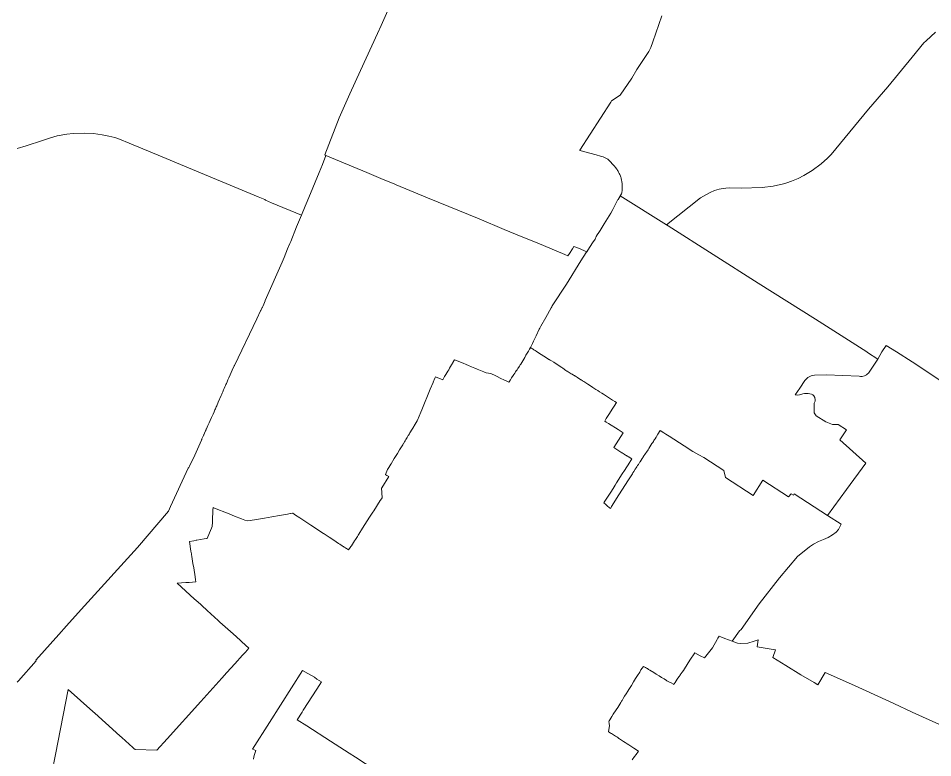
# Model space of a CAD drawing. Extents: x 268798 to 306779, y 5030079 to 5062843.
# Drawn here: x 290702 to 298202, y 5038492 to 5044559 of the extents above; entities that cross this region are included whole.
import ezdxf

# ---------------------------------------------------------------- set-up
doc = ezdxf.new("R2010")
doc.units = 0
doc.header["$MEASUREMENT"] = 0
doc.layers.add('1', color=7, linetype='Continuous', lineweight=0)

msp = doc.modelspace()

# ---------------------------------------------------------------- linework, layer by layer
at = {"layer": '1', "color": 4, "linetype": 'Continuous', "lineweight": 0}
for points in [[(293732.696, 5044621.967), (293677.081, 5044499.775), (293647.23, 5044433.711), (293508.86, 5044130.003), (293421.717, 5043940.219), (293332.714, 5043741.948), (293216.333, 5043438.439), (293225.211, 5043433.261), (293195.676, 5043360.131), (293168.908, 5043293.854), (293083.778, 5043087.366), (293062.566, 5043036.122), (293054.873, 5043017.537), (293024.288, 5042943.411), (292778.62, 5043045.752), (292728.119, 5043066.851), (292725.119, 5043072.451), (292668.819, 5043095.151), (292032.415, 5043359.243), (291881.214, 5043422.041), (291610.012, 5043533.437), (291530.911, 5043565.936), (291492.911, 5043580.336), (291444.411, 5043592.835), (291390.211, 5043602.534), (291318.01, 5043612.633), (291247.11, 5043615.732), (291150.61, 5043613.931), (291098.91, 5043607.83), (291021.11, 5043594.029), (290967.21, 5043578.228), (290899.11, 5043556.627), (290765.211, 5043512.825), (290693.611, 5043490.124)], [(295979.839, 5044579.525), (295906.734, 5044365.018), (295889.552, 5044319.972), (295872.357, 5044287.36), (295836.195, 5044230.421), (295775.485, 5044138.728), (295732.533, 5044068.5), (295638.71, 5043928.012), (295568.369, 5043881.658), (295560.815, 5043869.854), (295308.687, 5043475.852), (295307.332, 5043473.252), (295441.072, 5043437.765), (295475.952, 5043427.493), (295486.864, 5043423.877), (295497.614, 5043422.028), (295537.294, 5043403.66), (295554.258, 5043388.008), (295581.637, 5043356.314), (295582.916, 5043355.006), (295588.272, 5043349.322), (295593.454, 5043343.479), (295598.457, 5043337.483), (295603.277, 5043331.337), (295607.909, 5043325.049), (295612.348, 5043318.624), (295616.592, 5043312.068), (295617.369, 5043310.818), (295621.374, 5043304.114), (295625.175, 5043297.291), (295627.744, 5043292.385), (295631.188, 5043285.375), (295634.418, 5043278.265), (295637.432, 5043271.06), (295640.226, 5043263.767), (295642.8, 5043256.393), (295645.149, 5043248.945), (295647.272, 5043241.43), (295649.167, 5043233.853), (295650.199, 5043229.258), (295651.724, 5043221.599), (295653.018, 5043213.897), (295654.078, 5043206.159), (295654.904, 5043198.393), (295655.495, 5043190.606), (295655.607, 5043188.65), (295655.903, 5043180.846), (295655.963, 5043173.037), (295655.787, 5043165.229), (295655.376, 5043157.43), (295654.729, 5043149.647), (295653.847, 5043141.887), (295652.731, 5043134.157), (295650.753, 5043123.28), (295648.564, 5043119.281), (295639.106, 5043102.005), (295637.111, 5043098.36), (295622.437, 5043071.38), (295619.221, 5043072.929), (295576.844, 5042989.293), (295561.376, 5042960.597), (295547.697, 5042936.976), (295506.809, 5042871.538), (295473.96, 5042818.043), (295462.611, 5042801.105), (295450.575, 5042781.687), (295442.714, 5042768.452), (295431.849, 5042747.893), (295410.243, 5042716.138), (295372.346, 5042655.464), (295365.304, 5042644.19), (295295.691, 5042671.767), (295258.349, 5042685.737), (295246.788, 5042668.027), (295221.797, 5042629.747), (295209.672, 5042611.174), (295185.261, 5042621.269), (294956.596, 5042715.822), (294826.989, 5042769.415), (294687.149, 5042827.239), (294481.221, 5042912.391), (294058.711, 5043087.101), (293801.036, 5043193.65), (293784.135, 5043200.638), (293748.832, 5043215.237), (293676.325, 5043245.427), (293561.724, 5043293.145), (293225.211, 5043433.261), (293216.333, 5043438.439), (293216.333, 5043438.439), (293332.714, 5043741.948), (293421.717, 5043940.219), (293508.86, 5044130.003), (293647.23, 5044433.711), (293677.081, 5044499.775), (293732.696, 5044621.967)], [(298224.995, 5044446.206), (298147.1, 5044375.345), (298129.58, 5044356.545), (298032.393, 5044240.069), (297832.814, 5043996.691), (297676.287, 5043814.396), (297367.423, 5043441.486), (297338.965, 5043412.12), (297286.806, 5043365.047), (297212.759, 5043309.756), (297143.512, 5043268.502), (297097.978, 5043245.645), (297044.729, 5043222.645), (297006.38, 5043209.682), (296978.01, 5043201.551), (296893.963, 5043182.873), (296803.153, 5043169.74), (296630.712, 5043164.818), (296537.048, 5043167.378), (296505.897, 5043166.37), (296483.769, 5043163.361), (296450.601, 5043156.321), (296411.401, 5043145.265), (296375.226, 5043130.177), (296340.042, 5043111.088), (296297.94, 5043084.589), (296018.086, 5042864.57), (295639.106, 5043102.005), (295648.564, 5043119.281), (295650.753, 5043123.28), (295652.731, 5043134.157), (295653.847, 5043141.887), (295654.729, 5043149.647), (295655.376, 5043157.43), (295655.787, 5043165.229), (295655.963, 5043173.037), (295655.903, 5043180.846), (295655.607, 5043188.65), (295655.495, 5043190.606), (295654.904, 5043198.393), (295654.078, 5043206.159), (295653.018, 5043213.897), (295651.724, 5043221.599), (295650.199, 5043229.258), (295649.167, 5043233.853), (295647.272, 5043241.43), (295645.149, 5043248.945), (295642.8, 5043256.393), (295640.226, 5043263.767), (295637.432, 5043271.06), (295634.418, 5043278.265), (295631.188, 5043285.375), (295627.744, 5043292.385), (295625.175, 5043297.291), (295621.374, 5043304.114), (295617.369, 5043310.818), (295616.592, 5043312.068), (295612.348, 5043318.624), (295607.909, 5043325.049), (295603.277, 5043331.337), (295598.457, 5043337.483), (295593.454, 5043343.479), (295588.272, 5043349.322), (295582.916, 5043355.006), (295581.637, 5043356.314), (295554.258, 5043388.008), (295537.294, 5043403.66), (295497.614, 5043422.028), (295486.864, 5043423.877), (295475.952, 5043427.493), (295441.072, 5043437.765), (295307.332, 5043473.252), (295307.332, 5043473.252), (295308.687, 5043475.852), (295560.815, 5043869.854), (295568.369, 5043881.658), (295638.71, 5043928.012), (295732.533, 5044068.5), (295775.485, 5044138.728), (295836.195, 5044230.421), (295872.357, 5044287.36), (295889.552, 5044319.972), (295906.734, 5044365.018), (295979.839, 5044579.525)], [(290693.611, 5043490.124), (290765.211, 5043512.825), (290899.11, 5043556.627), (290967.21, 5043578.228), (291021.11, 5043594.029), (291098.91, 5043607.83), (291150.61, 5043613.931), (291247.11, 5043615.732), (291318.01, 5043612.633), (291390.211, 5043602.534), (291444.411, 5043592.835), (291492.911, 5043580.336), (291530.911, 5043565.936), (291610.012, 5043533.437), (291881.214, 5043422.041), (292032.415, 5043359.243), (292668.819, 5043095.151), (292725.119, 5043072.451), (292728.119, 5043066.851), (292778.62, 5043045.752), (293024.288, 5042943.411), (292984.6, 5042847.222), (292936.705, 5042728.701), (292928.965, 5042710.134), (292911.001, 5042667.043), (292881.167, 5042595.476), (292865.958, 5042558.992), (292726.511, 5042242.801), (292727.866, 5042242.156), (292726.688, 5042239.679), (292722.123, 5042228.375), (292710.714, 5042200.113), (292703.642, 5042189.841), (292702.056, 5042186.546), (292690.225, 5042161.988), (292688.74, 5042158.849), (292657.264, 5042093.549), (292474.066, 5041711.439), (292472.669, 5041708.255), (292456.232, 5041670.937), (292439.009, 5041632.76), (292428.857, 5041610.258), (292420.849, 5041591.802), (292414.505, 5041577.179), (292408.438, 5041563.194), (292404.677, 5041554.525), (292400.916, 5041545.856), (292396.306, 5041535.229), (292390.24, 5041521.248), (292386.196, 5041511.927), (292382.152, 5041502.606), (292378.107, 5041493.283), (292374.062, 5041483.96), (292370.019, 5041474.639), (292365.975, 5041465.319), (292342.02, 5041409.263), (292329.473, 5041380.645), (292325.808, 5041372.286), (292322.143, 5041363.927), (292318.479, 5041355.567), (292314.813, 5041347.208), (292311.149, 5041338.849), (292307.418, 5041329.344), (292298.833, 5041311.125), (292286.383, 5041283.284), (292275.807, 5041259.635), (292266.476, 5041238.769), (292257.207, 5041218.042), (292244.952, 5041190.637), (292244.757, 5041190.199), (292243.736, 5041187.917), (292241.226, 5041182.303), (292240.205, 5041180.021), (292239.185, 5041177.739), (292238.164, 5041175.457), (292237.144, 5041173.175), (292235.621, 5041169.771), (292223.18, 5041141.949), (292221.874, 5041139.027), (292220.629, 5041136.245), (292213.451, 5041120.192), (292208.499, 5041109.118), (292206.009, 5041103.55), (292204.765, 5041100.768), (292203.231, 5041097.338), (292148.787, 5040975.59), (292107.157, 5040883.982), (292099.584, 5040874.326), (292095.934, 5040866.816), (291951.155, 5040552.424), (291934.038, 5040513.893), (291678.174, 5040216.159), (291244.953, 5039737.143), (291218.779, 5039708.137), (291097.786, 5039573.842), (291033.717, 5039503.797), (290845.143, 5039291.298), (290849.311, 5039287.543), (290703.561, 5039122.434), (290693.941, 5039112.128)], [(290946.841, 5038211.34), (291006.647, 5038518.138), (291111.055, 5039053.043), (291313.713, 5038871.321), (291328.751, 5038857.824), (291416.629, 5038779.018), (291535.186, 5038672.705), (291550.228, 5038659.216), (291642.114, 5038576.324), (291650.774, 5038568.908), (291661.729, 5038559.101), (291836.999, 5038552.787), (291922.716, 5038647.738), (292199.772, 5038954.607), (292370.384, 5039143.578), (292413.162, 5039190.96), (292477.3, 5039262.048), (292541.224, 5039332.868), (292565.118, 5039359.335), (292593.302, 5039390.554), (292535.589, 5039442.831), (292520.744, 5039456.328), (292463.3, 5039507.75), (292355.619, 5039605.16), (292355.963, 5039605.618), (292340.781, 5039618.797), (292252.106, 5039700.295), (292240.188, 5039710.94), (292218.056, 5039730.654), (292195.467, 5039750.759), (292160.533, 5039781.333), (292145.395, 5039794.581), (292005.1, 5039923.292), (292075.69, 5039928.53), (292102.086, 5039930.489), (292158.994, 5039934.713), (292156.346, 5039952.191), (292152.764, 5039975.795), (292140.322, 5040051.448), (292134.535, 5040086.842), (292125.326, 5040143.826), (292122.88, 5040158.556), (292121.88, 5040164.579), (292118.137, 5040187.12), (292105.08, 5040266.976), (292140.703, 5040272.917), (292160.591, 5040276.234), (292165.833, 5040277.109), (292225.689, 5040287.092), (292245.575, 5040290.409), (292251.286, 5040291.361), (292270.843, 5040337.947), (292279.098, 5040357.613), (292286.884, 5040376.16), (292292.504, 5040389.548), (292292.633, 5040392.561), (292293.859, 5040422.338), (292295.167, 5040455.194), (292295.822, 5040471.622), (292296.648, 5040490.276), (292297.81, 5040511.48), (292297.913, 5040525.023), (292299.21, 5040543.96), (292305.566, 5040541.472), (292339.618, 5040528.129), (292396.371, 5040505.893), (292430.423, 5040492.55), (292475.913, 5040474.726), (292532.666, 5040452.489), (292559.652, 5040441.916), (292578.696, 5040434.454), (292604.709, 5040438.917), (292656.494, 5040447.802), (292720.175, 5040458.728), (292781.498, 5040469.25), (292845.178, 5040480.176), (292910.661, 5040491.411), (292930.755, 5040494.593), (292934.773, 5040495.476), (292951.892, 5040498.413), (292953.415, 5040498.481), (292976.738, 5040483.14), (293010.832, 5040460.714), (293067.656, 5040423.337), (293101.75, 5040400.911), (293205.533, 5040332.646), (293209.535, 5040330.292), (293251.047, 5040302.643), (293290.668, 5040276.118), (293328.688, 5040250.684), (293338.219, 5040244.375), (293359.279, 5040230.552), (293361.793, 5040228.912), (293368.003, 5040224.86), (293374.385, 5040220.697), (293380.766, 5040216.534), (293384.23, 5040214.273), (293387.289, 5040212.278), (293393.529, 5040208.208), (293411.207, 5040196.674), (293424.431, 5040217.158), (293429.87, 5040225.437), (293434.018, 5040232.009), (293450.546, 5040257.615), (293459.628, 5040271.294), (293467.719, 5040283.481), (293484.164, 5040308.25), (293489.844, 5040316.806), (293488.144, 5040317.49), (293493.677, 5040326.105), (293525.747, 5040376.042), (293582.878, 5040465.003), (293609.228, 5040506.034), (293616.712, 5040517.687), (293670.757, 5040601.842), (293680.814, 5040617.501), (293684.993, 5040624.869), (293681.28, 5040705.592), (293682.848, 5040705.664), (293740.056, 5040798.468), (293725.768, 5040807.228), (293715.016, 5040813.804), (293714.417, 5040817.257), (293725.22, 5040843.776), (293730.258, 5040856.857), (293740.495, 5040873.642), (293748.748, 5040887.175), (293757.001, 5040900.707), (293758.906, 5040903.83), (293784.871, 5040946.405), (293795.09, 5040962.621), (293810.906, 5040988.458), (293828.412, 5041017.056), (293843.458, 5041041.634), (293854.344, 5041058.907), (293862.501, 5041072.025), (293863.332, 5041073.361), (293870.347, 5041085.302), (293874.967, 5041093.164), (293881.208, 5041103.742), (293890.498, 5041119.497), (293899.773, 5041135.261), (293901.557, 5041138.293), (293909.348, 5041150.846), (293914.468, 5041159.096), (293919.01, 5041166.379), (293927.07, 5041179.571), (293937.346, 5041196.433), (293955.705, 5041228.612), (293973.947, 5041256.409), (293976.549, 5041260.674), (294003.779, 5041326.785), (294011.439, 5041345.384), (294081.183, 5041514.715), (294104.398, 5041571.082), (294105.792, 5041574.466), (294119.083, 5041606.736), (294123.726, 5041618.008), (294182.629, 5041593.742), (294198.451, 5041620.186), (294208.59, 5041637.105), (294215.857, 5041649.274), (294223.787, 5041662.527), (294231.71, 5041675.769), (294239.621, 5041688.99), (294247.912, 5041702.845), (294255.166, 5041714.968), (294268.141, 5041736.653), (294269.235, 5041738.482), (294269.573, 5041739.046), (294274.914, 5041747.972), (294275.261, 5041748.552), (294280.451, 5041757.226), (294302.317, 5041748.198), (294349.436, 5041728.747), (294374.598, 5041718.357), (294393.202, 5041710.708), (294419.784, 5041699.727), (294447.121, 5041688.433), (294465.712, 5041680.752), (294519.34, 5041658.597), (294537.931, 5041650.916), (294578.634, 5041645.304), (294584.148, 5041642.629), (294612.39, 5041628.925), (294630.64, 5041620.069), (294655.276, 5041607.594), (294660.752, 5041604.821), (294685.402, 5041592.339), (294704.271, 5041584.341), (294725.698, 5041573.944), (294729.193, 5041579.701), (294731.299, 5041582.807), (294733.193, 5041585.584), (294735.39, 5041588.842), (294737.448, 5041591.988), (294741.677, 5041598.452), (294747.906, 5041608.022), (294760.379, 5041627.123), (294766.681, 5041636.756), (294773.992, 5041647.806), (294780.297, 5041657.238), (294786.35, 5041666.318), (294792.663, 5041675.543), (294798.694, 5041685.204), (294811.725, 5041705.202), (294818.473, 5041714.958), (294822.151, 5041721.75), (294855.243, 5041776.803), (294857.981, 5041781.358), (294862.451, 5041788.795), (294865.667, 5041794.144), (294875.738, 5041810.898), (294886.104, 5041828.145), (294886.215, 5041828.074), (294895.721, 5041844.116), (294903.248, 5041856.664), (294908.272, 5041853.447), (294911.848, 5041851.158), (294918.266, 5041847.05), (294924.684, 5041842.941), (294931.101, 5041838.833), (294940.573, 5041832.769), (294950.032, 5041826.714), (294959.49, 5041820.66), (295042.625, 5041767.406), (295053.083, 5041760.701), (295053.511, 5041760.704), (295056.394, 5041760.722), (295065.153, 5041755.184), (295075.984, 5041748.336), (295092.961, 5041737.543), (295138.745, 5041708.092), (295159.323, 5041694.183), (295167.513, 5041688.562), (295169.707, 5041686.96), (295176.017, 5041682.352), (295179.74, 5041679.508), (295184.58, 5041675.812), (295191.147, 5041671.307), (295193.431, 5041669.74), (295201.26, 5041664.5), (295202.349, 5041663.771), (295211.113, 5041658.154), (295228.702, 5041648.333), (295237.241, 5041642.918), (295245.615, 5041637.768), (295247.884, 5041636.372), (295253.989, 5041632.617), (295260.241, 5041628.771), (295262.459, 5041627.407), (295270.365, 5041622.544), (295270.954, 5041622.182), (295279.693, 5041616.806), (295280.484, 5041616.307), (295288.714, 5041611.111), (295290.139, 5041610.192), (295296.397, 5041606.153), (295299.665, 5041604.044), (295304.087, 5041601.191), (295308.184, 5041598.548), (295311.771, 5041596.233), (295316.752, 5041593.019), (295318.093, 5041592.153), (295327.629, 5041586), (295328.515, 5041585.421), (295339.991, 5041577.932), (295355.708, 5041567.675), (295372.503, 5041556.389), (295411.008, 5041531.799), (295412.66, 5041530.745), (295438.888, 5041513.995), (295454.558, 5041503.987), (295469.971, 5041494.145), (295486.925, 5041483.317), (295501.978, 5041473.704), (295558.493, 5041437.613), (295576.45, 5041426.145), (295593.132, 5041414.89), (295608.244, 5041405.364), (295589.716, 5041375.969), (295578.658, 5041359.221), (295546.602, 5041309.159), (295529.987, 5041283.212), (295524.597, 5041274.577), (295511.62, 5041253.933), (295524.165, 5041246.047), (295542.688, 5041234.403), (295620.865, 5041185.259), (295663.816, 5041158.259), (295586.02, 5041036.842), (295595.75, 5041030.701), (295627.298, 5041010.736), (295636.072, 5041005.22), (295644.943, 5040999.643), (295652.882, 5040994.651), (295653.716, 5040994.126), (295662.616, 5040988.531), (295670.299, 5040983.701), (295683.072, 5040975.67), (295687.267, 5040973.033), (295689.455, 5040971.657), (295695.844, 5040967.64), (295697.849, 5040966.379), (295706.748, 5040960.784), (295708.277, 5040959.823), (295720.979, 5040951.837), (295733.066, 5040944.238), (295702.769, 5040895.868), (295692.072, 5040878.831), (295673.913, 5040849.985), (295655.758, 5040821.148), (295608.594, 5040746.763), (295598.408, 5040729.4), (295580.08, 5040700.672), (295561.697, 5040671.856), (295507.386, 5040587.631), (295504.577, 5040583.25), (295516.718, 5040572.876), (295532.92, 5040559.795), (295551.944, 5040543.625), (295556.243, 5040539.971), (295558.822, 5040537.779), (295559.502, 5040538.859), (295560.291, 5040540.113), (295568.434, 5040553.046), (295573.126, 5040560.5), (295609.151, 5040617.719), (295701.997, 5040764.693), (295738.418, 5040822.395), (295742.272, 5040828.5), (295750.431, 5040841.426), (295761.282, 5040858.364), (295769.782, 5040871.331), (295773.905, 5040877.621), (295781.301, 5040888.903), (295784.81, 5040894.257), (295787.821, 5040898.85), (295793.991, 5040908.263), (295794.336, 5040908.789), (295800.818, 5040918.676), (295802.08, 5040920.603), (295811.288, 5040934.649), (295819.646, 5040947.399), (295826.92, 5040958.497), (295828.003, 5040960.149), (295833.442, 5040968.446), (295840.54, 5040979.274), (295846.477, 5040988.332), (295853.13, 5040998.483), (295859.498, 5041008.336), (295861.459, 5041011.369), (295866.539, 5041019.229), (295869.684, 5041024.094), (295872.984, 5041029.21), (295882.287, 5041043.632), (295898.76, 5041069.169), (295902.679, 5041074.74), (295906.262, 5041079.832), (295910.346, 5041085.636), (295915.678, 5041094), (295920.838, 5041102.096), (295924.418, 5041108.345), (295932.731, 5041122.853), (295935.192, 5041127.147), (295946.634, 5041146.268), (295966.682, 5041177.408), (295996.172, 5041158.5), (296013.105, 5041147.641), (296041.358, 5041129.525), (296162.79, 5041051.708), (296235.242, 5041005.347), (296284.431, 5040977.25), (296324.382, 5040954.553), (296488.908, 5040849.897), (296503.174, 5040791.037), (296728.019, 5040643.229), (296809.602, 5040769.051), (297019.991, 5040633.564), (297040.606, 5040657.962), (297058.495, 5040646.333), (297065.97, 5040657.833), (297339.625, 5040479.948), (297449.721, 5040408.381), (297436.361, 5040381.996), (297427.783, 5040365.055), (297409.099, 5040341.464), (297379.707, 5040321.864), (297344.611, 5040300.179), (297304.564, 5040281.898), (297263.808, 5040266.114), (297222.857, 5040243.542), (297190.197, 5040222.054), (297093.33, 5040142.175), (296944.602, 5039969.286), (296779.085, 5039755.364), (296631.281, 5039545.543), (296616.698, 5039532.839), (296556.575, 5039447.421), (296527.122, 5039458.354), (296496.502, 5039470.075), (296464.614, 5039482.752), (296449.577, 5039488.995), (296440.308, 5039472.091), (296434.881, 5039462.195), (296394.129, 5039395.039), (296328.685, 5039310.463), (296294.999, 5039328.589), (296249.484, 5039353.675), (296210.737, 5039292.243), (296165.855, 5039220.675), (296165.499, 5039220.168), (296156.41, 5039207.234), (296147.632, 5039194.742), (296138.854, 5039182.25), (296131.154, 5039171.293), (296130.076, 5039169.758), (296121.298, 5039157.266), (296112.52, 5039144.774), (296106.726, 5039136.529), (296088.254, 5039110.241), (296080.408, 5039099.118), (296076.738, 5039093.916), (296074.278, 5039095.268), (296056.097, 5039105.265), (296037.382, 5039115.556), (296021.459, 5039124.311), (296018.745, 5039125.976), (295997.955, 5039138.731), (295978.266, 5039150.811), (295958.576, 5039162.891), (295932.597, 5039178.829), (295913.113, 5039190.782), (295880.641, 5039210.704), (295870.798, 5039216.742), (295861.371, 5039223.004), (295853.977, 5039227.917), (295844.985, 5039232.763), (295830.613, 5039240.509), (295809.013, 5039212.036), (295798.343, 5039194.983), (295780.207, 5039165.999), (295765.134, 5039141.91), (295747.725, 5039113.969), (295730.842, 5039086.051), (295709.402, 5039050.596), (295701.292, 5039037.676), (295688.005, 5039016.51), (295675.043, 5038995.859), (295663.214, 5038977.017), (295653.816, 5038962.045), (295649.49, 5038955.153), (295643.104, 5038944.98), (295626.025, 5038918.642), (295618.68, 5038905.242), (295604.764, 5038883.725), (295581.783, 5038848.191), (295570.726, 5038831.388), (295552.189, 5038802.362), (295547.497, 5038795.017), (295544.561, 5038790.419), (295547.939, 5038774.109), (295548.631, 5038770.768), (295551.589, 5038756.485), (295543.248, 5038705.351), (295547.024, 5038702.905), (295559.815, 5038694.621), (295566.835, 5038690.074), (295575.413, 5038684.52), (295583.938, 5038678.995), (295592.527, 5038673.431), (295599.513, 5038668.907), (295601.117, 5038667.868), (295605.523, 5038665.013), (295609.642, 5038662.344), (295618.241, 5038656.776), (295627.903, 5038650.511), (295631.451, 5038648.216), (295656.823, 5038631.784), (295666.411, 5038625.563), (295679.828, 5038616.883), (295695.192, 5038606.929), (295707.98, 5038598.643), (295725.124, 5038587.549), (295750.702, 5038570.979), (295787.816, 5038546.932), (295768.504, 5038519.074), (295757.032, 5038502.539), (295737.635, 5038474.638)], [(298367.264, 5038714.656), (298032.451, 5038866.746), (297883.061, 5038935.846), (297817.96, 5038966.246), (297561.159, 5039084.546), (297318.459, 5039192.147), (297259.96, 5039091.346), (297228.66, 5039109.546), (297120.959, 5039172.946), (296995.959, 5039249.546), (296889.758, 5039313.746), (296912.858, 5039376.647), (296859.058, 5039385.547), (296761.558, 5039401.647), (296769.958, 5039460.247), (296753.958, 5039453.147), (296738.358, 5039447.347), (296685.728, 5039431.207), (296624.938, 5039430.177), (296600.879, 5039432.717), (296556.575, 5039447.421), (296556.575, 5039447.421), (296616.698, 5039532.839), (296631.281, 5039545.543), (296779.085, 5039755.364), (296944.602, 5039969.286), (297093.33, 5040142.175), (297190.197, 5040222.054), (297222.857, 5040243.542), (297263.808, 5040266.114), (297304.564, 5040281.898), (297344.611, 5040300.179), (297379.707, 5040321.864), (297409.099, 5040341.464), (297427.783, 5040365.055), (297436.361, 5040381.996), (297449.721, 5040408.381), (297339.625, 5040479.948), (297494.536, 5040692.26), (297653.032, 5040909.663), (297440.23, 5041100.564), (297493.628, 5041182.665), (297426.928, 5041225.766), (297379.728, 5041225.165), (297324.528, 5041248.965), (297246.328, 5041296.466), (297228.728, 5041322.266), (297230.326, 5041401.967), (297235.426, 5041411.767), (297237.226, 5041417.667), (297238.426, 5041427.967), (297235.125, 5041448.167), (297225.825, 5041462.567), (297218.625, 5041469.067), (297207.425, 5041475.267), (297195.125, 5041478.367), (297181.325, 5041480.167), (297165.225, 5041480.467), (297150.425, 5041479.167), (297137.226, 5041477.367), (297110.256, 5041469.627), (297089.726, 5041467.767), (297081.436, 5041468.617), (297073.026, 5041470.667), (297110.625, 5041524.868), (297154.024, 5041587.368), (297166.323, 5041601.069), (297178.323, 5041610.669), (297192.723, 5041619.569), (297205.523, 5041624.969), (297216.522, 5041628.569), (297232.422, 5041631.569), (297330.442, 5041633.639), (297598.92, 5041622.49), (297609.72, 5041620.87), (297624.12, 5041621.17), (297642.92, 5041625.57), (297657.419, 5041632.871), (297667.619, 5041640.771), (297674.619, 5041647.571), (297752.316, 5041763.372), (297783.856, 5041822.073), (297820.875, 5041874.307), (297905.251, 5041822.073), (298032.415, 5041740.819), (298359.565, 5041523.574)], [(293627.327, 5038394.053), (293468.472, 5038496.028), (293415.408, 5038530.056), (293262.968, 5038627.794), (293068.285, 5038752.591), (292989.178, 5038803.317), (293029.013, 5038865.134), (293037.857, 5038881.189), (293149.9, 5039055.807), (293188.406, 5039115.802), (293151.569, 5039136.484), (293129.895, 5039152.847), (293075.902, 5039183.161), (293034.127, 5039206.615), (292761.776, 5038779.935), (292761.776, 5038779.935), (292621.985, 5038562.021), (292650.644, 5038552.576), (292639.59, 5038517.32), (292634.607, 5038499.418), (292630.013, 5038481.412)]]:
    msp.add_lwpolyline(points, dxfattribs=at)
at = {"layer": '1', "color": 218, "linetype": 'Continuous', "lineweight": 0}
msp.add_lwpolyline([(298359.565, 5041523.574), (298032.415, 5041740.819), (297905.251, 5041822.073), (297820.875, 5041874.307), (297783.856, 5041822.073), (297752.316, 5041763.372), (297666.196, 5041818.222), (297660.616, 5041822.073), (297239.216, 5042090.373), (296769.416, 5042386.373), (296032.416, 5042855.873), (296032.416, 5042855.473), (296018.086, 5042864.57), (296297.94, 5043084.589), (296340.042, 5043111.088), (296375.226, 5043130.177), (296411.401, 5043145.265), (296450.601, 5043156.321), (296483.769, 5043163.361), (296505.897, 5043166.37), (296537.048, 5043167.378), (296630.712, 5043164.818), (296803.153, 5043169.74), (296893.963, 5043182.873), (296978.01, 5043201.551), (297006.38, 5043209.682), (297044.729, 5043222.645), (297097.978, 5043245.645), (297143.512, 5043268.502), (297212.759, 5043309.756), (297286.806, 5043365.047), (297338.965, 5043412.12), (297367.423, 5043441.486), (297676.287, 5043814.396), (297832.814, 5043996.691), (298032.393, 5044240.069), (298129.58, 5044356.545), (298147.1, 5044375.345), (298224.995, 5044446.206)], dxfattribs=at)
at = {"layer": '1', "color": 4, "linetype": 'Continuous', "lineweight": 0}
msp.add_lwpolyline([(294903.248, 5041856.664), (294903.876, 5041858.041), (294919.37, 5041891.981), (294927.804, 5041910.456), (294948.637, 5041954.389), (294974.695, 5042008.413), (294979.505, 5042017.799), (294987.141, 5042033.072), (295027.681, 5042103.042), (295072.332, 5042182.689), (295076.491, 5042192.147), (295081.436, 5042200.983), (295198.436, 5042378.133), (295316.892, 5042567.791), (295360.568, 5042637.72), (295361.696, 5042639.198), (295365.304, 5042644.19), (295372.346, 5042655.464), (295410.243, 5042716.138), (295431.849, 5042747.893), (295442.714, 5042768.452), (295450.575, 5042781.687), (295462.611, 5042801.105), (295473.96, 5042818.043), (295506.809, 5042871.538), (295547.697, 5042936.976), (295561.376, 5042960.597), (295576.844, 5042989.293), (295619.221, 5043072.929), (295622.437, 5043071.38), (295637.111, 5043098.36), (295639.106, 5043102.005), (296018.086, 5042864.57), (296032.416, 5042855.473), (296032.416, 5042855.873), (296769.416, 5042386.373), (297239.216, 5042090.373), (297660.616, 5041822.073), (297666.196, 5041818.222), (297752.316, 5041763.372), (297674.619, 5041647.571), (297667.619, 5041640.771), (297657.419, 5041632.871), (297642.92, 5041625.57), (297624.12, 5041621.17), (297609.72, 5041620.87), (297598.92, 5041622.49), (297330.442, 5041633.639), (297232.422, 5041631.569), (297216.522, 5041628.569), (297205.523, 5041624.969), (297192.723, 5041619.569), (297178.323, 5041610.669), (297166.323, 5041601.069), (297154.024, 5041587.368), (297110.625, 5041524.868), (297073.026, 5041470.667), (297081.436, 5041468.617), (297089.726, 5041467.767), (297110.256, 5041469.627), (297137.226, 5041477.367), (297150.425, 5041479.167), (297165.225, 5041480.467), (297181.325, 5041480.167), (297195.125, 5041478.367), (297207.425, 5041475.267), (297218.625, 5041469.067), (297225.825, 5041462.567), (297235.125, 5041448.167), (297238.426, 5041427.967), (297237.226, 5041417.667), (297235.426, 5041411.767), (297230.326, 5041401.967), (297228.728, 5041322.266), (297246.328, 5041296.466), (297324.528, 5041248.965), (297379.728, 5041225.165), (297426.928, 5041225.766), (297493.628, 5041182.665), (297440.23, 5041100.564), (297653.032, 5040909.663), (297494.536, 5040692.26), (297339.625, 5040479.948), (297065.97, 5040657.833), (297058.495, 5040646.333), (297040.606, 5040657.962), (297019.991, 5040633.564), (296809.602, 5040769.051), (296728.019, 5040643.229), (296503.174, 5040791.037), (296488.908, 5040849.897), (296324.382, 5040954.553), (296284.431, 5040977.25), (296235.242, 5041005.347), (296162.79, 5041051.708), (296041.358, 5041129.525), (296013.105, 5041147.641), (295996.172, 5041158.5), (295966.682, 5041177.408), (295946.634, 5041146.268), (295935.192, 5041127.147), (295932.731, 5041122.853), (295924.418, 5041108.345), (295920.838, 5041102.096), (295915.678, 5041094), (295910.346, 5041085.636), (295906.262, 5041079.832), (295902.679, 5041074.74), (295898.76, 5041069.169), (295882.287, 5041043.632), (295872.984, 5041029.21), (295869.684, 5041024.094), (295866.539, 5041019.229), (295861.459, 5041011.369), (295859.498, 5041008.336), (295853.13, 5040998.483), (295846.477, 5040988.332), (295840.54, 5040979.274), (295833.442, 5040968.446), (295828.003, 5040960.149), (295826.92, 5040958.497), (295819.646, 5040947.399), (295811.288, 5040934.649), (295802.08, 5040920.603), (295800.818, 5040918.676), (295794.336, 5040908.789), (295793.991, 5040908.263), (295787.821, 5040898.85), (295784.81, 5040894.257), (295781.301, 5040888.903), (295773.905, 5040877.621), (295769.782, 5040871.331), (295761.282, 5040858.364), (295750.431, 5040841.426), (295742.272, 5040828.5), (295738.418, 5040822.395), (295701.997, 5040764.693), (295609.151, 5040617.719), (295573.126, 5040560.5), (295568.434, 5040553.046), (295560.291, 5040540.113), (295559.502, 5040538.859), (295558.822, 5040537.779), (295556.243, 5040539.971), (295551.944, 5040543.625), (295532.92, 5040559.795), (295516.718, 5040572.876), (295504.577, 5040583.25), (295507.386, 5040587.631), (295561.697, 5040671.856), (295580.08, 5040700.672), (295598.408, 5040729.4), (295608.594, 5040746.763), (295655.758, 5040821.148), (295673.913, 5040849.985), (295692.072, 5040878.831), (295702.769, 5040895.868), (295733.066, 5040944.238), (295720.979, 5040951.837), (295708.277, 5040959.823), (295706.748, 5040960.784), (295697.849, 5040966.379), (295695.844, 5040967.64), (295689.455, 5040971.657), (295687.267, 5040973.033), (295683.072, 5040975.67), (295670.299, 5040983.701), (295662.616, 5040988.531), (295653.716, 5040994.126), (295652.882, 5040994.651), (295644.943, 5040999.643), (295636.072, 5041005.22), (295627.298, 5041010.736), (295595.75, 5041030.701), (295586.02, 5041036.842), (295663.816, 5041158.259), (295620.865, 5041185.259), (295542.688, 5041234.403), (295524.165, 5041246.047), (295511.62, 5041253.933), (295524.597, 5041274.577), (295529.987, 5041283.212), (295546.602, 5041309.159), (295578.658, 5041359.221), (295589.716, 5041375.969), (295608.244, 5041405.364), (295593.132, 5041414.89), (295576.45, 5041426.145), (295558.493, 5041437.613), (295501.978, 5041473.704), (295486.925, 5041483.317), (295469.971, 5041494.145), (295454.558, 5041503.987), (295438.888, 5041513.995), (295412.66, 5041530.745), (295411.008, 5041531.799), (295372.503, 5041556.389), (295355.708, 5041567.675), (295339.991, 5041577.932), (295328.515, 5041585.421), (295327.629, 5041586), (295318.093, 5041592.153), (295316.752, 5041593.019), (295311.771, 5041596.233), (295308.184, 5041598.548), (295304.087, 5041601.191), (295299.665, 5041604.044), (295296.397, 5041606.153), (295290.139, 5041610.192), (295288.714, 5041611.111), (295280.484, 5041616.307), (295279.693, 5041616.806), (295270.954, 5041622.182), (295270.365, 5041622.544), (295262.459, 5041627.407), (295260.241, 5041628.771), (295253.989, 5041632.617), (295247.884, 5041636.372), (295245.615, 5041637.768), (295237.241, 5041642.918), (295228.702, 5041648.333), (295211.113, 5041658.154), (295202.349, 5041663.771), (295201.26, 5041664.5), (295193.431, 5041669.74), (295191.147, 5041671.307), (295184.58, 5041675.812), (295179.74, 5041679.508), (295176.017, 5041682.352), (295169.707, 5041686.96), (295167.513, 5041688.562), (295159.323, 5041694.183), (295138.745, 5041708.092), (295092.961, 5041737.543), (295075.984, 5041748.336), (295065.153, 5041755.184), (295056.394, 5041760.722), (295053.511, 5041760.704), (295053.083, 5041760.701), (295042.625, 5041767.406), (294959.49, 5041820.66), (294950.032, 5041826.714), (294940.573, 5041832.769), (294931.101, 5041838.833), (294924.684, 5041842.941), (294918.266, 5041847.05), (294911.848, 5041851.158), (294908.272, 5041853.447), (294903.248, 5041856.664)], close=True, dxfattribs=at)

doc.saveas('drawing.dxf')
